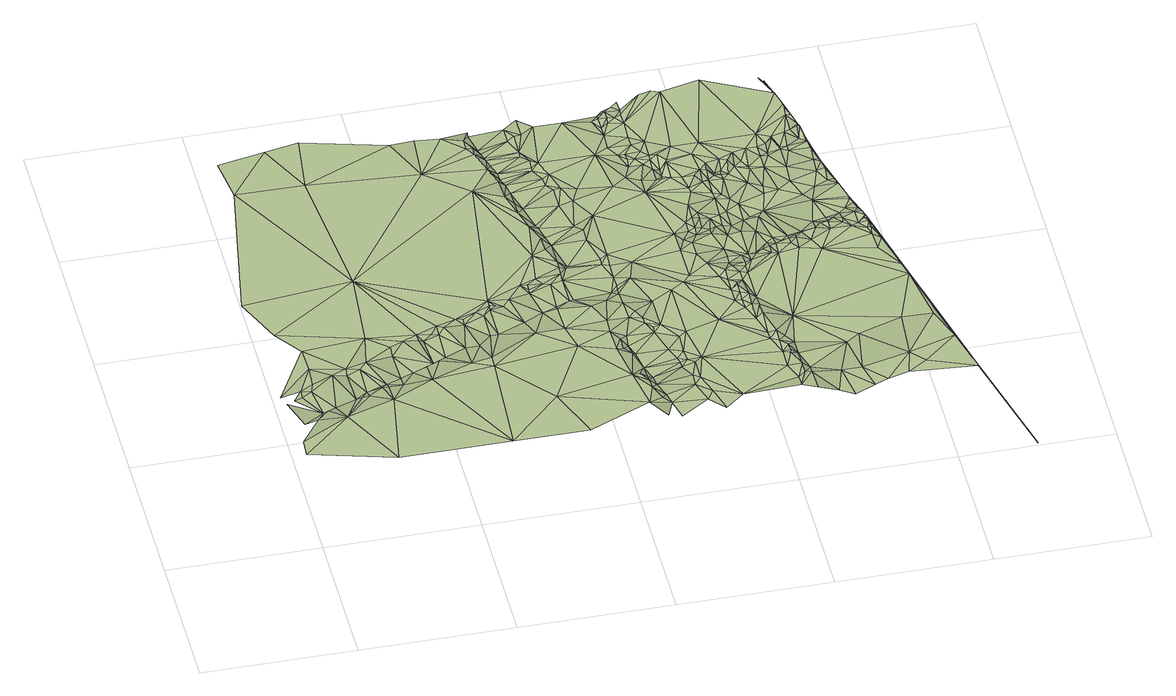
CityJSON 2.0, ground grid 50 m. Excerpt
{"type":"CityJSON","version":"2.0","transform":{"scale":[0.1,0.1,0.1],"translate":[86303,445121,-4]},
"CityObjects":{
"terrain1":{"type":"TINRelief","geometry":[{"type":"CompositeSurface","lod":"1","boundaries":[[[0,1,2]],[[3,4,5]],[[3,6,4]],[[0,6,1]],[[7,8,9]],[[4,7,9]],[[10,8,11]],[[4,6,12]],[[13,8,7]],[[14,0,2]],[[13,7,4]],[[0,12,6]],[[13,15,8]],[[10,11,16]],[[4,12,17]],[[13,4,17]],[[15,11,8]],[[0,17,12]],[[13,18,15]],[[13,17,18]],[[18,11,15]],[[0,19,17]],[[19,18,17]],[[16,11,20]],[[0,21,19]],[[18,20,11]],[[0,22,21]],[[14,23,0]],[[24,18,19]],[[25,26,16]],[[24,20,18]],[[23,22,0]],[[27,19,21]],[[24,19,27]],[[28,29,26]],[[27,21,22]],[[24,30,20]],[[24,27,30]],[[25,16,20]],[[31,27,22]],[[32,30,27]],[[23,31,22]],[[33,20,30]],[[32,27,31]],[[34,30,32]],[[23,35,31]],[[36,29,28]],[[34,33,30]],[[33,25,20]],[[34,32,31]],[[34,31,35]],[[28,26,25]],[[37,35,23]],[[14,38,23]],[[34,35,37]],[[34,39,33]],[[34,37,39]],[[39,40,33]],[[33,41,25]],[[37,23,42]],[[33,40,41]],[[37,43,39]],[[43,40,39]],[[37,42,43]],[[25,41,44]],[[45,46,36]],[[38,42,23]],[[41,40,44]],[[43,47,40]],[[25,44,48]],[[42,49,43]],[[28,25,48]],[[47,44,40]],[[50,36,28]],[[43,49,47]],[[51,49,42]],[[50,45,36]],[[47,52,44]],[[44,52,48]],[[51,47,49]],[[47,53,52]],[[48,52,53]],[[51,54,47]],[[51,42,55]],[[28,48,56]],[[47,54,53]],[[48,53,57]],[[38,58,42]],[[53,54,59]],[[51,55,54]],[[48,57,56]],[[53,59,57]],[[42,58,55]],[[28,56,60]],[[56,57,59]],[[61,45,50]],[[59,54,62]],[[55,62,54]],[[56,59,63]],[[63,59,62]],[[56,63,60]],[[55,64,62]],[[63,62,65]],[[28,60,66]],[[55,58,67]],[[55,67,64]],[[38,68,58]],[[50,28,69]],[[63,65,60]],[[62,64,65]],[[60,65,70]],[[38,71,68]],[[67,72,64]],[[72,65,64]],[[60,70,73]],[[73,70,65]],[[74,61,50]],[[67,75,72]],[[72,76,65]],[[76,73,65]],[[58,77,67]],[[60,73,66]],[[72,75,76]],[[67,77,75]],[[78,28,66]],[[76,79,73]],[[75,80,76]],[[79,66,73]],[[80,79,76]],[[58,68,81]],[[74,50,69]],[[82,79,80]],[[75,83,80]],[[82,66,79]],[[69,28,78]],[[84,82,80]],[[84,66,82]],[[58,81,77]],[[75,77,83]],[[84,80,83]],[[84,85,66]],[[71,86,68]],[[84,83,85]],[[85,87,66]],[[83,77,88]],[[83,88,85]],[[68,89,81]],[[90,87,85]],[[77,91,88]],[[90,85,88]],[[77,81,91]],[[92,66,87]],[[68,86,89]],[[74,69,93]],[[94,87,90]],[[95,87,94]],[[78,66,92]],[[88,91,96]],[[90,88,97]],[[95,98,87]],[[94,90,99]],[[95,94,99]],[[88,96,97]],[[95,99,98]],[[92,87,98]],[[90,97,100]],[[101,93,69]],[[91,81,102]],[[90,100,99]],[[97,96,103]],[[91,104,96]],[[81,89,105]],[[97,103,100]],[[98,99,106]],[[81,105,102]],[[69,78,107]],[[108,101,69]],[[109,89,86]],[[99,100,106]],[[96,104,103]],[[92,98,110]],[[91,102,111]],[[91,111,104]],[[86,112,113]],[[109,86,114]],[[100,103,115]],[[98,106,110]],[[89,116,117]],[[109,116,89]],[[118,108,69]],[[86,113,114]],[[115,103,119]],[[118,69,107]],[[105,89,120]],[[78,92,121]],[[100,115,106]],[[122,89,117]],[[103,104,119]],[[116,123,117]],[[124,116,109]],[[109,114,125]],[[105,126,127]],[[120,89,122]],[[105,120,126]],[[105,127,102]],[[122,117,123]],[[92,110,128]],[[124,109,125]],[[92,128,129]],[[116,130,123]],[[78,121,131]],[[125,114,113]],[[78,131,132]],[[133,92,129]],[[124,130,116]],[[121,92,133]],[[122,123,130]],[[134,127,126]],[[115,135,106]],[[134,126,120]],[[78,132,136]],[[135,110,106]],[[120,122,137]],[[78,136,107]],[[138,102,127]],[[139,119,104]],[[134,120,137]],[[135,128,110]],[[108,140,101]],[[138,127,134]],[[115,119,141]],[[142,129,128]],[[139,104,111]],[[143,128,135]],[[142,133,129]],[[132,131,144]],[[111,102,145]],[[121,146,131]],[[121,133,147]],[[142,128,143]],[[148,101,140]],[[138,145,102]],[[149,113,150]],[[144,131,151]],[[132,144,152]],[[124,125,153]],[[121,154,146]],[[121,147,154]],[[147,133,142]],[[125,113,153]],[[131,146,151]],[[124,155,130]],[[156,108,118]],[[156,140,108]],[[132,157,136]],[[139,141,119]],[[122,130,158]],[[132,152,157]],[[122,159,137]],[[152,144,151]],[[160,107,136]],[[161,118,107]],[[134,137,162]],[[115,163,135]],[[156,118,164]],[[156,165,140]],[[160,136,166]],[[166,136,157]],[[167,107,160]],[[139,111,168]],[[138,134,162]],[[161,107,169]],[[169,107,167]],[[170,118,161]],[[164,118,170]],[[171,140,165]],[[168,111,145]],[[156,164,165]],[[171,148,140]],[[163,143,135]],[[149,153,113]],[[115,141,172]],[[138,173,145]],[[174,142,143]],[[124,153,175]],[[124,175,155]],[[147,142,176]],[[147,176,154]],[[155,158,130]],[[122,177,159]],[[122,158,177]],[[178,146,154]],[[159,162,137]],[[151,146,178]],[[139,179,141]],[[139,168,179]],[[115,172,163]],[[138,162,173]],[[152,151,180]],[[168,145,181]],[[160,166,182]],[[166,157,182]],[[157,152,183]],[[167,160,182]],[[161,169,184]],[[169,167,184]],[[145,185,181]],[[164,170,186]],[[165,164,186]],[[170,161,187]],[[145,173,185]],[[188,143,163]],[[171,165,189]],[[179,190,141]],[[174,143,188]],[[190,191,141]],[[176,142,192]],[[193,153,149]],[[178,154,176]],[[192,142,174]],[[162,194,173]],[[172,141,191]],[[195,175,153]],[[196,158,155]],[[185,173,197]],[[193,149,198]],[[196,177,158]],[[195,153,193]],[[168,181,199]],[[179,168,199]],[[177,200,159]],[[151,178,201]],[[173,194,197]],[[202,155,175]],[[152,180,183]],[[162,197,194]],[[151,201,180]],[[157,183,182]],[[167,182,203]],[[179,204,190]],[[199,181,185]],[[161,184,187]],[[170,187,186]],[[167,205,184]],[[159,206,162]],[[196,200,177]],[[202,196,155]],[[202,175,195]],[[167,203,205]],[[165,186,189]],[[190,204,191]],[[172,207,163]],[[200,206,159]],[[172,191,204]],[[206,197,162]],[[199,185,197]],[[208,188,163]],[[207,208,163]],[[174,188,208]],[[179,199,204]],[[209,200,196]],[[202,195,209]],[[202,209,196]],[[193,198,210]],[[195,193,210]],[[178,176,211]],[[172,212,207]],[[187,184,205]],[[213,197,206]],[[213,206,200]],[[195,210,209]],[[172,204,212]],[[214,203,182]],[[176,192,215]],[[187,216,186]],[[217,201,178]],[[192,174,215]],[[213,200,209]],[[218,182,183]],[[180,218,183]],[[212,208,207]],[[215,174,208]],[[189,186,216]],[[180,201,217]],[[214,205,203]],[[187,205,214]],[[217,178,211]],[[218,214,182]],[[180,217,218]],[[211,176,215]],[[219,216,187]],[[189,216,219]],[[220,199,197]],[[213,220,197]],[[220,204,199]],[[189,219,221]],[[222,187,214]],[[218,217,223]],[[217,211,223]],[[222,219,187]],[[224,212,204]],[[225,213,209]],[[222,221,219]],[[220,224,204]],[[218,226,214]],[[211,215,227]],[[225,220,213]],[[211,227,223]],[[228,208,212]],[[215,208,228]],[[209,210,229]],[[218,223,226]],[[222,214,230]],[[231,212,224]],[[225,224,220]],[[225,209,232]],[[230,214,226]],[[231,233,212]],[[226,223,227]],[[234,227,215]],[[233,228,212]],[[209,229,235]],[[236,210,237]],[[236,229,210]],[[209,235,232]],[[225,238,224]],[[234,215,228]],[[239,231,224]],[[226,227,240]],[[241,233,231]],[[238,242,224]],[[225,243,238]],[[242,239,224]],[[225,232,244]],[[234,240,227]],[[225,245,243]],[[225,244,245]],[[246,230,226]],[[247,241,231]],[[239,247,231]],[[248,228,233]],[[249,226,240]],[[236,237,250]],[[241,251,233]],[[226,252,253]],[[251,248,233]],[[246,226,253]],[[254,230,246]],[[249,252,226]],[[236,255,229]],[[256,235,229]],[[234,257,240]],[[254,258,230]],[[243,259,238]],[[237,260,261]],[[237,261,250]],[[262,228,248]],[[235,263,232]],[[236,250,255]],[[256,229,255]],[[264,242,238]],[[234,228,265]],[[259,264,238]],[[266,244,232]],[[242,267,239]],[[245,268,243]],[[256,269,235]],[[268,259,243]],[[270,247,239]],[[263,266,232]],[[244,271,245]],[[272,263,235]],[[269,272,235]],[[273,249,240]],[[265,228,262]],[[274,248,251]],[[275,252,249]],[[273,240,257]],[[270,239,267]],[[264,276,242]],[[277,267,242]],[[266,271,244]],[[254,246,278]],[[250,279,255]],[[276,277,242]],[[280,252,275]],[[274,262,248]],[[281,264,259]],[[281,259,268]],[[256,282,269]],[[245,283,268]],[[256,255,282]],[[250,261,279]],[[284,253,252]],[[234,285,257]],[[286,241,247]],[[271,283,245]],[[287,266,263]],[[254,278,288]],[[289,275,249]],[[269,282,272]],[[281,276,264]],[[286,251,241]],[[246,253,290]],[[270,291,247]],[[282,255,279]],[[272,292,263]],[[280,275,289]],[[278,246,293]],[[261,260,294]],[[254,288,258]],[[280,284,252]],[[287,263,292]],[[273,289,249]],[[295,267,277]],[[281,268,296]],[[272,282,292]],[[270,267,297]],[[295,277,276]],[[268,283,296]],[[234,265,298]],[[265,262,299]],[[288,278,300]],[[281,295,276]],[[299,262,274]],[[234,301,285]],[[284,290,253]],[[302,247,291]],[[278,293,300]],[[303,274,251]],[[280,289,304]],[[270,305,291]],[[306,273,257]],[[295,297,267]],[[281,296,295]],[[288,307,258]],[[285,306,257]],[[286,247,302]],[[308,265,299]],[[270,297,305]],[[309,293,246]],[[280,304,284]],[[288,300,307]],[[266,310,271]],[[311,299,274]],[[312,289,273]],[[234,313,301]],[[287,310,266]],[[286,303,251]],[[261,314,279]],[[309,246,290]],[[271,310,283]],[[315,300,293]],[[298,265,308]],[[316,258,307]],[[304,289,317]],[[315,307,300]],[[296,318,295]],[[234,298,319]],[[287,292,310]],[[320,308,299]],[[317,289,312]],[[261,294,314]],[[306,312,273]],[[296,283,310]],[[321,311,274]],[[320,299,311]],[[309,315,293]],[[322,285,301]],[[322,306,285]],[[323,291,305]],[[318,297,295]],[[321,274,303]],[[324,305,297]],[[234,325,313]],[[326,316,307]],[[284,304,327]],[[284,327,290]],[[298,308,328]],[[320,328,308]],[[329,312,306]],[[234,319,325]],[[330,302,291]],[[331,307,315]],[[322,329,306]],[[323,305,324]],[[324,297,318]],[[304,317,327]],[[313,322,301]],[[309,290,327]],[[326,307,331]],[[309,332,315]],[[282,279,333]],[[330,286,302]],[[334,317,312]],[[329,334,312]],[[330,291,323]],[[335,314,294]],[[332,331,315]],[[320,311,336]],[[292,282,333]],[[336,311,321]],[[286,337,303]],[[338,329,322]],[[339,321,303]],[[320,336,328]],[[313,338,322]],[[324,318,340]],[[341,334,329]],[[326,331,342]],[[323,324,340]],[[337,339,303]],[[341,329,338]],[[336,321,339]],[[330,343,286]],[[344,338,313]],[[343,337,286]],[[330,323,340]],[[279,314,333]],[[325,344,313]],[[345,327,317]],[[298,328,346]],[[345,317,334]],[[310,292,333]],[[296,347,318]],[[348,328,336]],[[336,339,349]],[[330,340,343]],[[337,349,339]],[[298,346,319]],[[296,310,347]],[[345,334,341]],[[350,332,309]],[[335,351,314]],[[350,331,332]],[[352,344,325]],[[340,318,353]],[[348,336,349]],[[343,340,354]],[[355,338,344]],[[348,346,328]],[[356,349,337]],[[357,325,319]],[[358,337,343]],[[359,341,338]],[[343,354,360]],[[348,349,356]],[[361,309,327]],[[356,337,358]],[[357,352,325]],[[355,344,352]],[[362,314,351]],[[346,363,319]],[[340,353,354]],[[363,357,319]],[[359,345,341]],[[362,333,314]],[[364,348,356]],[[354,365,360]],[[359,338,355]],[[318,347,353]],[[343,360,366]],[[364,346,348]],[[358,343,366]],[[357,355,352]],[[367,350,309]],[[361,327,345]],[[354,353,365]],[[368,356,358]],[[368,364,356]],[[310,333,369]],[[370,357,363]],[[360,365,371]],[[372,363,346]],[[373,355,357]],[[374,346,364]],[[370,373,357]],[[370,363,372]],[[362,351,375]],[[360,371,366]],[[376,365,353]],[[368,358,366]],[[361,367,309]],[[377,355,373]],[[374,372,346]],[[376,371,365]],[[359,355,378]],[[379,345,359]],[[377,378,355]],[[310,380,347]],[[381,364,368]],[[347,376,353]],[[370,382,373]],[[362,369,333]],[[381,374,364]],[[377,373,382]],[[370,372,383]],[[384,371,376]],[[347,384,376]],[[377,385,378]],[[383,372,374]],[[366,371,386]],[[370,383,382]],[[377,382,385]],[[368,366,387]],[[361,345,379]],[[381,368,388]],[[359,378,389]],[[384,386,371]],[[368,387,388]],[[366,386,387]],[[390,385,382]],[[379,359,389]],[[390,382,383]],[[378,385,389]],[[391,384,347]],[[392,386,384]],[[390,393,385]],[[310,394,380]],[[381,388,395]],[[381,396,374]],[[362,375,397]],[[390,383,398]],[[310,369,399]],[[383,374,396]],[[385,393,389]],[[400,392,384]],[[388,387,395]],[[362,397,369]],[[390,398,393]],[[391,400,384]],[[380,391,347]],[[387,386,401]],[[401,386,392]],[[393,402,389]],[[398,383,396]],[[398,402,393]],[[401,392,400]],[[395,387,401]],[[379,389,403]],[[381,395,404]],[[405,400,391]],[[398,406,402]],[[405,391,380]],[[381,404,396]],[[389,402,403]],[[375,407,397]],[[401,400,408]],[[398,396,406]],[[405,408,400]],[[395,401,409]],[[402,406,403]],[[410,361,379]],[[379,403,411]],[[405,380,412]],[[401,408,409]],[[405,413,408]],[[414,406,396]],[[403,406,415]],[[416,396,404]],[[405,412,413]],[[417,415,406]],[[408,413,409]],[[380,394,412]],[[414,396,416]],[[414,417,406]],[[310,418,394]],[[419,404,395]],[[369,397,399]],[[395,409,420]],[[403,415,411]],[[407,421,397]],[[379,411,422]],[[417,411,415]],[[413,423,409]],[[310,399,418]],[[416,404,419]],[[413,412,423]],[[414,416,424]],[[414,424,417]],[[410,379,422]],[[425,419,395]],[[416,419,424]],[[409,423,420]],[[426,411,417]],[[412,394,427]],[[428,395,420]],[[424,426,417]],[[412,427,423]],[[428,425,395]],[[426,429,411]],[[423,430,420]],[[407,431,421]],[[422,411,429]],[[424,419,432]],[[423,427,430]],[[424,433,426]],[[434,429,426]],[[430,435,420]],[[421,436,397]],[[425,432,419]],[[433,434,426]],[[430,427,437]],[[434,438,429]],[[422,429,438]],[[424,439,433]],[[394,440,427]],[[441,399,397]],[[442,420,435]],[[424,432,439]],[[430,437,435]],[[428,420,442]],[[437,443,435]],[[444,438,434]],[[437,427,445]],[[422,438,446]],[[447,434,433]],[[442,435,443]],[[439,447,433]],[[448,432,425]],[[437,445,443]],[[446,438,444]],[[447,444,434]],[[428,448,425]],[[394,449,440]],[[428,442,450]],[[441,397,436]],[[442,443,450]],[[427,440,445]],[[394,451,449]],[[394,452,451]],[[421,431,436]],[[453,446,444]],[[443,445,454]],[[410,422,455]],[[447,453,444]],[[456,439,432]],[[443,454,450]],[[394,418,452]],[[457,447,439]],[[445,440,454]],[[428,450,458]],[[441,418,399]],[[456,432,448]],[[422,446,459]],[[460,453,447]],[[461,446,453]],[[457,460,447]],[[454,440,462]],[[463,448,428]],[[450,454,464]],[[460,461,453]],[[465,457,439]],[[428,458,466]],[[454,462,464]],[[465,439,456]],[[450,464,458]],[[440,467,462]],[[459,446,461]],[[440,449,467]],[[428,466,468]],[[468,431,469]],[[470,456,448]],[[463,428,468]],[[441,436,418]],[[471,422,459]],[[431,452,436]],[[472,460,457]],[[473,461,460]],[[474,449,451]],[[463,470,448]],[[471,455,422]],[[436,452,418]],[[474,451,452]],[[464,462,475]],[[462,467,476]],[[458,464,477]],[[431,475,452]],[[478,467,449]],[[473,479,461]],[[462,476,480]],[[462,480,475]],[[459,461,479]],[[465,481,457]],[[468,469,482]],[[474,478,449]],[[476,467,478]],[[468,475,431]],[[466,458,483]],[[458,477,483]],[[472,473,460]],[[464,475,484]],[[464,484,477]],[[474,452,475]],[[474,485,478]],[[481,472,457]],[[470,486,456]],[[476,478,485]],[[476,485,480]],[[485,475,480]],[[474,475,485]],[[465,456,482]],[[475,477,484]],[[473,487,479]],[[468,477,475]],[[486,482,456]],[[463,488,470]],[[468,466,483]],[[468,483,477]],[[470,488,486]],[[459,479,489]],[[489,479,487]],[[465,482,490]],[[465,490,481]],[[463,468,482]],[[463,486,488]],[[463,482,486]],[[491,487,473]],[[472,491,473]],[[490,472,481]],[[459,489,492]],[[491,489,487]],[[471,490,482]],[[472,489,491]],[[490,492,472]],[[471,459,492]],[[472,492,489]],[[471,492,490]],[[455,493,494]],[[471,493,455]],[[471,495,493]]]}]}
},
"vertices":[
[204,570,28],[45,480,30],[41,420,30],[69,570,22],[137,620,13],[40,690,10],[115,580,24],[91,710,10],[91,730,20],[66,700,10],[24,710,22],[137,820,24],[155,620,19],[124,730,10],[316,350,26],[132,750,21],[134,910,24],[182,640,11],[202,780,21],[250,660,15],[249,800,23],[271,660,20],[293,660,21],[359,620,28],[247,780,12],[337,930,23],[68,1000,25],[290,690,12],[359,1200,25],[1,1160,25],[293,800,12],[339,690,23],[339,710,10],[316,820,21],[358,710,14],[359,690,21],[92,1680,25],[405,690,20],[676,350,26],[406,730,13],[403,840,11],[404,870,23],[496,690,26],[449,750,11],[448,890,22],[227,1860,23],[74,1830,23],[519,780,13],[494,910,23],[495,760,18],[315,1680,23],[539,780,18],[497,890,17],[512,890,11],[561,800,11],[631,740,27],[565,940,23],[542,910,17],[696,710,27],[566,910,10],[628,960,21],[339,1880,23],[632,830,13],[586,930,20],[674,820,20],[652,940,10],[743,1020,24],[697,750,28],[853,530,24],[674,1650,26],[652,960,17],[920,350,27],[719,870,11],[698,980,20],[610,1810,22],[744,870,13],[721,970,10],[856,840,24],[811,1540,24],[745,1000,20],[744,990,13],[967,750,25],[763,1000,17],[835,910,11],[788,1000,11],[810,1020,18],[1125,440,26],[856,1070,24],[900,940,14],[1102,580,26],[880,1040,12],[946,840,25],[925,1200,23],[687,1810,26],[880,1050,19],[879,1070,23],[946,940,21],[947,960,12],[910,1090,24],[928,1070,18],[952,1070,11],[767,1800,27],[1080,800,22],[992,980,12],[1050,930,23],[1082,710,24],[990,1100,21],[878,1630,25],[835,1740,24],[1149,510,25],[992,1130,23],[1082,850,25],[1170,370,25],[1197,440,11],[1171,460,20],[992,1080,11],[1148,550,21],[1127,580,26],[855,1710,24],[1005,980,14],[1126,690,17],[945,1340,22],[1147,620,11],[1147,570,18],[1167,530,16],[1186,480,12],[1102,710,24],[1103,760,20],[992,1160,23],[970,1220,24],[1164,570,11],[925,1410,23],[902,1490,25],[969,1280,20],[1123,730,11],[1014,1130,15],[901,1570,20],[1135,690,12],[1127,780,12],[1102,950,19],[835,1780,24],[1126,990,11],[995,1250,11],[1021,1140,11],[925,1460,19],[1150,850,23],[967,1350,12],[985,1290,11],[859,1830,10],[1307,430,13],[1214,370,12],[948,1440,10],[926,1520,11],[1285,510,11],[974,1340,10],[1262,600,10],[857,1740,22],[919,1560,11],[1262,620,11],[1239,690,11],[909,1590,11],[886,1690,11],[1215,780,10],[1126,1130,10],[878,1720,12],[872,1740,10],[915,1570,11],[907,1620,10],[1147,920,24],[894,1660,11],[883,1700,11],[857,1810,10],[1149,1060,11],[1195,820,19],[1105,1250,14],[1285,550,16],[1081,1320,14],[1257,640,12],[1059,1430,11],[1146,970,19],[1038,1530,14],[1174,870,29],[1013,1610,10],[1035,1560,15],[991,1680,13],[1191,840,24],[970,1760,13],[992,1700,14],[1127,1150,13],[969,1810,18],[1148,1000,11],[1150,1020,11],[1105,1290,20],[1328,460,20],[1216,800,14],[1305,530,20],[1284,620,21],[1238,800,21],[1352,370,20],[1238,910,23],[1280,660,21],[1057,1500,17],[1305,600,22],[1014,1620,14],[1195,1030,26],[1014,1650,20],[1283,730,21],[1149,1110,18],[1150,1160,22],[1329,620,21],[1415,420,23],[1103,1430,22],[1217,1110,21],[1308,750,21],[1037,1630,23],[1148,1350,22],[992,1770,22],[1079,1500,21],[1059,1570,22],[1015,1770,23],[1307,950,23],[1015,1840,23],[1059,1800,22],[1127,1480,25],[1351,980,22],[1418,780,24],[1217,1630,22],[1238,1470,22],[1374,1210,22],[1576,520,24],[1150,1800,22],[1374,1000,27],[1554,660,23],[1374,1130,22],[1329,1420,23],[1577,590,23],[1600,460,23],[1600,420,26],[1487,860,23],[1464,980,23],[1283,1500,26],[1419,1100,23],[1487,910,23],[1510,820,23],[1552,690,22],[1532,760,24],[1262,1710,26],[1441,1050,24],[1396,1180,17],[1305,1550,22],[1622,470,34],[1419,1160,21],[1285,1610,24],[1261,1650,24],[1239,1780,27],[1622,510,35],[1599,570,33],[1330,1480,22],[1262,1810,19],[1509,860,23],[1645,390,34],[1642,470,30],[1420,1220,14],[1577,640,29],[1509,890,28],[1419,1250,24],[1577,680,35],[1487,960,24],[1531,820,32],[1600,580,35],[1487,1000,32],[1555,770,35],[1600,610,33],[1350,1540,32],[1440,1200,13],[1307,1580,28],[1508,920,33],[1510,930,35],[1261,1740,29],[1644,500,23],[1305,1600,31],[1532,870,35],[1622,570,26],[1555,820,28],[1330,1630,40],[1374,1470,24],[1508,1110,19],[1600,660,25],[1260,1780,35],[1328,1570,35],[1329,1670,38],[1507,1040,21],[1622,630,21],[1283,1750,36],[1709,380,18],[1532,950,23],[1554,860,23],[1531,990,23],[1443,1330,27],[1442,1230,19],[1285,1770,42],[1392,1470,25],[1509,1070,21],[1486,1190,19],[1351,1590,43],[1510,1010,34],[1375,1530,19],[1284,1800,41],[1442,1270,26],[1330,1730,47],[1645,750,23],[1465,1230,13],[1372,1550,39],[1420,1470,25],[1735,470,20],[1306,1760,47],[1282,1830,17],[1374,1570,41],[1554,980,23],[1465,1390,25],[1465,1270,20],[1487,1220,11],[1397,1490,17],[1555,1020,32],[1553,1010,24],[1463,1410,25],[1307,1810,47],[1372,1630,47],[1464,1290,25],[1396,1520,17],[1554,1070,20],[1330,1790,47],[1328,1770,47],[1780,590,25],[1396,1560,48],[1754,350,18],[1499,1270,11],[1532,1170,21],[1418,1520,47],[1508,1230,10],[1576,1030,29],[1419,1530,46],[1329,1830,47],[1575,1070,20],[1449,1440,47],[1446,1590,47],[1532,1350,20],[1666,1050,23],[1531,1280,11],[1530,1230,11],[1403,1850,47],[1823,380,19],[1487,1440,46],[1643,1050,29],[1599,1060,26],[1510,1460,47],[1555,1220,13],[1510,1430,25],[1577,1180,20],[1500,1540,47],[1599,1070,22],[1470,1850,47],[1802,470,18],[1529,1370,25],[1555,1290,12],[1622,1070,31],[1621,1170,22],[1442,1860,47],[1598,1240,10],[1824,620,25],[1530,1430,26],[1643,1110,20],[1555,1360,24],[1531,1440,23],[1577,1340,18],[1868,400,18],[1645,1080,30],[1530,1460,46],[1534,1490,47],[1533,1590,47],[1733,1060,25],[1599,1320,11],[1552,1450,25],[1577,1430,24],[1666,1090,28],[1558,1470,16],[1664,1130,20],[1644,1240,17],[1620,1250,12],[1578,1500,47],[1574,1450,26],[1712,1080,33],[1688,1110,20],[1580,1480,16],[1801,1040,25],[1667,1270,11],[1645,1400,23],[1958,510,17],[1597,1450,24],[1969,670,24],[1709,1100,35],[1711,1130,19],[1602,1490,47],[1625,1520,47],[1687,1350,11],[1733,1100,34],[1623,1480,25],[1937,420,18],[1735,1130,20],[1757,1140,19],[1599,1880,46],[1668,1530,47],[1779,1090,24],[1757,1130,25],[1667,1460,23],[1647,1500,25],[1690,1380,16],[1664,1470,24],[2036,870,22],[1734,1360,11],[1801,1180,18],[2001,460,19],[1714,1590,47],[1802,1130,36],[1711,1460,23],[1802,1320,12],[1711,1510,25],[1847,1130,23],[1823,1280,18],[1705,1530,47],[1822,1160,27],[2153,400,19],[1778,1390,12],[1734,1510,24],[1735,1520,25],[1847,1170,22],[2112,560,17],[1846,1150,35],[1733,1540,47],[1780,1450,21],[1914,1130,23],[2070,670,22],[1845,1190,18],[1866,1170,31],[1756,1560,47],[1891,1150,25],[1757,1570,47],[1778,1530,25],[1846,1350,10],[1967,1080,23],[1891,1200,19],[1970,1010,23],[2024,920,23],[1779,1540,25],[1892,1160,32],[1812,1770,47],[1867,1420,11],[1802,1520,23],[1913,1220,19],[1823,1660,46],[1801,1540,25],[1802,1580,47],[1937,1140,22],[1919,1340,19],[1934,1180,34],[1869,1470,16],[1936,1260,19],[1959,1110,23],[1937,1270,19],[2252,0,19],[1891,1370,11],[1828,1710,47],[1868,1550,24],[1845,1570,23],[1990,1050,26],[1964,1160,34],[1969,1130,32],[1952,1210,22],[1970,1110,26],[1822,1590,47],[1959,1150,30],[1873,1520,23],[1890,1460,14],[1945,1240,20],[1958,1180,33],[1969,1140,33],[1896,1430,12],[1846,1600,47],[1913,1370,13],[1850,1610,48],[1887,1470,16],[1853,1600,48],[1840,1660,46],[1802,1810,42],[1780,1850,47],[1795,1840,40]
]}
